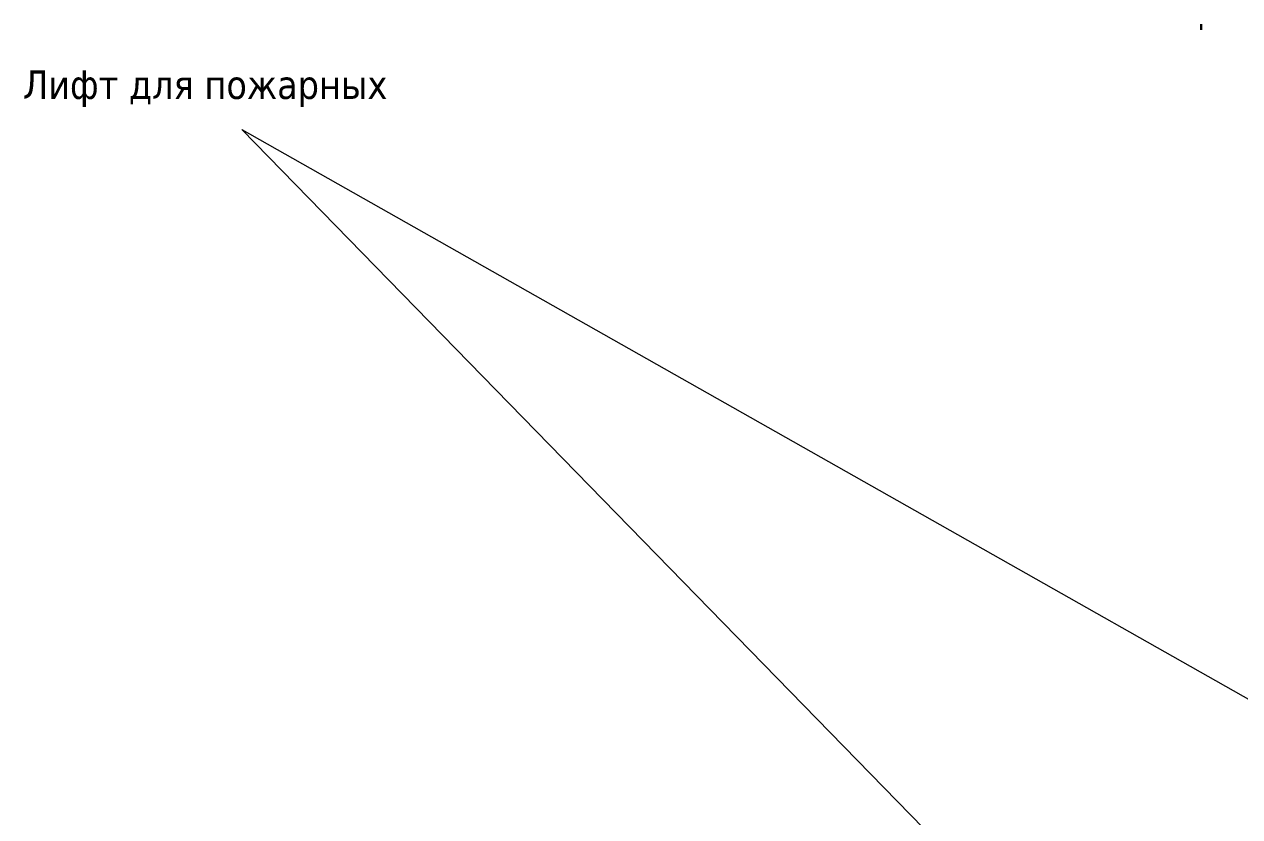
# Model space of a CAD drawing. Header units: millimetres. Extents: x -500089 to 1469082, y -290736 to 166440.
# Drawn here: x 1017799 to 1120316, y -7793 to 59085 of the extents above; entities that cross this region are included whole.
import ezdxf

# ---------------------------------------------------------------- set-up
doc = ezdxf.new("R2010")
doc.units = ezdxf.units.MM
doc.layers.add('Витраж', color=7, linetype='Continuous', lineweight=0)
doc.layers.add('экспертиза ДУ пояснения', color=6, linetype='Continuous', lineweight=0)
doc.styles.add('ЭКСПЕРТИЗА', font='tahoma.ttf')

# ---------------------------------------------------------------- blocks, each defined once
blk = doc.blocks.new('Прямоугольный импост - 80х70 мм Белый-V236-З Этаж 01')
at = {"layer": 'Витраж'}
for p, q in [((69760, 50470), (69280, 50470)), ((69760, 50400), (69280, 50400))]:
    blk.add_line(p, q, dxfattribs=at)
blk = doc.blocks.new('АР_СОШ_Верзилово_Сущ_Здание_rvt-2-З Этаж 01')
at = {"color": 8, "lineweight": 9, "true_color": 0x7f7f7f, "rotation": 89.99999999999991}
blk.add_blockref('Прямоугольный импост - 80х70 мм Белый-V236-З Этаж 01', (55635, 62895), dxfattribs=at)

msp = doc.modelspace()

# ---------------------------------------------------------------- linework, layer by layer
at = {"layer": 'экспертиза ДУ пояснения', "lineweight": 0}
msp.add_lwpolyline([(1036157.61, 50215.508), (1155728.585, -72420.488)], dxfattribs=at)
at = {"layer": 'экспертиза ДУ пояснения'}
msp.add_lwpolyline([(1036157.61, 50215.508), (1236236.852, -63095.361)], dxfattribs=at)

# ---------------------------------------------------------------- block references
msp.add_blockref('АР_СОШ_Верзилово_Сущ_Здание_rvt-2-З Этаж 01', (1111853.585, -73570.488))

# ---------------------------------------------------------------- texts
at = {"layer": 'экспертиза ДУ пояснения', "color": 2, "lineweight": 0, "insert": (1017683.13, 55186.201, 0), "char_height": 2400, "width": 41574.44695, "attachment_point": 1, "style": 'ЭКСПЕРТИЗА'}
msp.add_mtext('Лифт для пожарных', dxfattribs=at)

doc.saveas('drawing.dxf')
